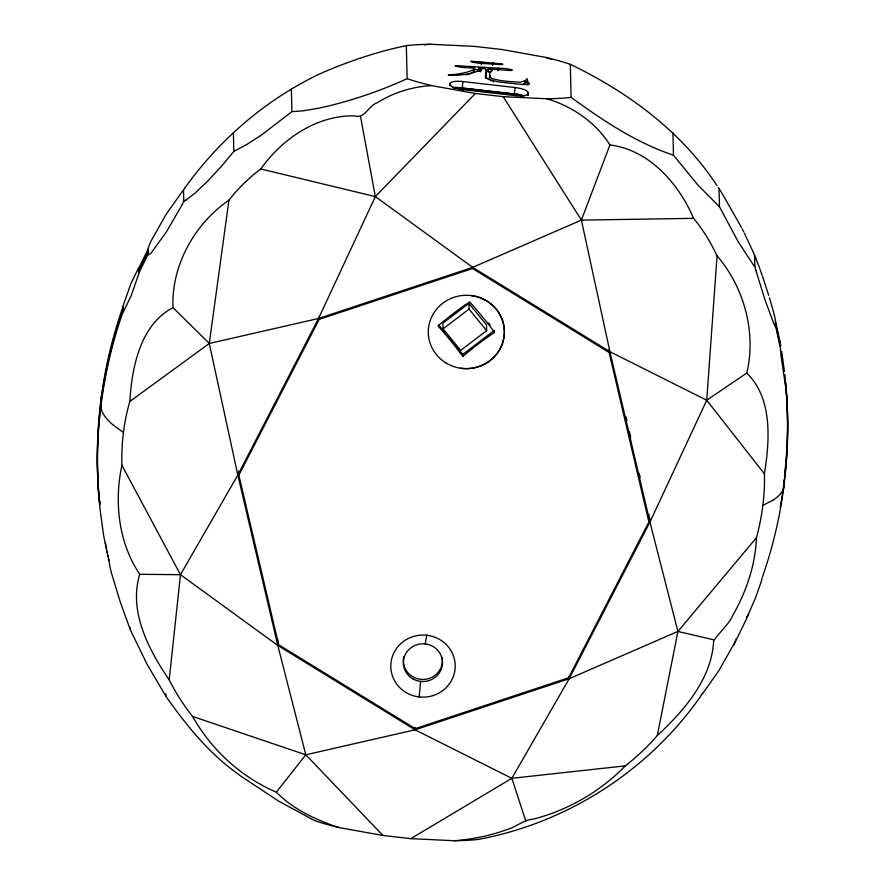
<?xml version="1.0" encoding="UTF-8"?>
<svg xmlns="http://www.w3.org/2000/svg" width="885" height="885" viewBox="0 0 885 885"><rect width="100%" height="100%" fill="white"/><g stroke="black" fill="none" stroke-linecap="round" stroke-linejoin="round"><path stroke-width="1.33" d="M764.408 473.818A161.026 106.82 -68.9 0 1 762.848 505.401A161.026 106.82 -68.9 0 1 756.454 537.693C755.436 564.807 746.442 591.257 733.145 614.743C728.831 624.688 718.952 632.565 713.664 640.917C711.728 678.994 684.094 710.655 657.301 735.568A144.742 83.699 -34.3 0 1 625.396 765.857L511.851 778.313L415.065 729.804L277.801 645.464L180.474 574.686L139.775 574.299C118.513 542.992 113.988 501.74 121.92 465.289A161.048 115.349 80.9 0 1 123.446 432.444A161.048 115.349 80.9 0 1 129.874 401.414C131.799 367.518 140.206 324.751 172.995 307.615L209.28 343.457L237.822 475.079L277.801 645.464L305.801 754.794L382.928 835.473L410.795 838.648L454.569 840.75L464.094 840.496A102.638 26.981 7.1 0 0 478.685 839.367C567.174 822.818 647.809 771.034 699.681 697.645M785.725 387.409L785.083 376.623M455.875 66.032A8.817 2.312 7.1 0 0 456.682 66.275L459.016 66.862A9.226 2.423 7.1 0 0 463.906 67.548L474.659 68.09L473.94 71.619L470.123 73.632M746.752 373.083C772.848 398.361 769.729 440.763 764.397 473.818L706.728 400.219L717.06 255.865C744.141 287.227 756.498 332.594 746.752 373.083L706.728 400.219L649.922 522.095L569.199 678.707L511.851 778.313L410.795 838.648M474.659 68.09L473.63 69.517L470.455 70.999A78.511 20.632 7.1 0 1 461.837 73.366M556.521 98.512L547.007 98.766L503.222 96.664L475.356 93.489L375.34 196.592L318.545 318.467L237.822 475.079L180.474 574.686L169.19 679.879C148.702 649.889 128.292 611.07 139.775 574.299M420.585 681.384L419.158 696.949M485.821 75.833L486.296 72.26A84.208 22.136 7.1 0 0 486.341 70.767L485.467 68.731L478.763 68.366L478.431 70.999L479.803 71.088M485.522 78.3L485.622 72.083M449.812 85.79L449.945 83.743L449.967 84.517M454.978 88.135A12.855 3.374 7.1 0 1 462.147 88.356L462.988 81.586L515.081 87.526A13.529 3.551 7.1 0 1 528.124 92.66M463.032 90.945L463.187 89.673A13.529 3.551 7.1 0 1 450.144 84.54M481.252 64.66L481.584 62.016L501.718 63.875A4.823 1.272 7.1 0 1 502.359 64.085L502.824 64.417L501.087 64.583A14.547 3.828 7.1 0 1 499.682 64.539L480.876 63.377A13.95 3.662 7.1 0 1 472.402 62.05M480.688 71.851L481.009 69.218L478.763 68.366M485.965 74.893L486.296 72.26M490.721 72.338L487.746 71.563L488.077 68.93L509.129 70.435A17.114 4.502 7.1 0 0 510.656 70.534L512.371 70.125A4.381 1.151 7.1 0 0 511.906 69.959A8.861 2.334 7.1 0 0 506.308 68.698L503.333 68.455A57.304 15.056 7.1 0 0 499.649 68.222L462.058 66.032A88.024 23.143 7.1 0 1 458.386 65.722L457.567 65.645A10.421 2.744 7.1 0 0 456.516 65.567L455.089 65.634L455.875 66.032M492.613 65.313L492.945 62.669M497.956 70.789L498.288 68.156M455.2 88.201A9.182 2.412 7.1 0 1 459.149 88.412L517.426 95.06A9.182 2.412 7.1 0 1 522.57 96.067L521.442 95.713A12.855 3.374 7.1 0 0 514.24 94.297L515.081 87.526M522.371 84.562C525.911 84.462 524.318 80.458 526.818 79.108A6.737 1.77 7.1 0 1 527.006 78.975M527.891 85.181L527.239 79.019M527.969 95.392L528.301 92.682L528.113 95.16M129.885 401.425L209.28 343.457L228.938 200.176A144.742 122.683 -57.9 0 1 260.821 168.946C282.005 138.956 316.83 115.061 354.62 115.869C364.697 119.442 368.58 105.204 377.375 102.704C393.537 92.471 412.399 86.752 431.46 85.579L475.356 93.489M425.254 643.937L426.78 634.965M785.703 387.387L781.024 355.847L779.873 341.013L780.824 345.847M657.301 735.568L677.921 631.436L649.922 522.095L609.931 351.721L581.39 220.1L503.222 96.664M761.509 580.704L761.753 579.653A8.905 0.918 -69.3 0 0 761.93 578.392M761.41 581.08L755.558 597.784L748.312 614.356M735.966 639.335L736.176 638.782M209.28 343.457L318.545 318.467L472.678 267.37L581.39 220.1L609.931 144.952C595.749 122.351 572.352 106.399 547.007 98.766M735.501 640.508L734.981 641.702A24.16 3.485 -59.5 0 1 733.897 644.081L718.952 670.509L703.376 692.612M748.621 614.467L733.897 644.833M138.746 268.155A8.828 0.907 -69.3 0 0 138.602 267.823L130.814 283.775L123.181 305.657A8.828 0.907 -69.3 0 0 123.07 306.619L123.192 311.498A8.828 0.907 -69.3 0 0 123.336 311.83L131.113 295.878L138.746 273.996A8.828 0.907 -69.3 0 0 138.856 273.034L138.746 268.166L148.072 249.249A15.51 2.235 -59.5 0 1 148.326 247.734L150.019 243.286A24.16 3.485 -59.5 0 1 151.114 240.919L166.059 214.491L181.635 192.388M138.801 270.6L148.138 251.683M138.856 273.034L148.193 254.128L148.072 249.249M489.892 75.059L489.261 78.4L491.263 80.978M181.945 205.066L166.48 231.815L151.401 252.645A24.16 3.485 -59.5 0 1 150.273 253.752L148.503 254.758A15.51 2.235 -59.5 0 1 148.193 254.128M648.716 515.07L648.893 521.984L568.579 677.799L415.209 728.643L278.631 644.722L238.85 475.19L319.164 319.363L319.098 316.609M647.82 517.083L649.081 514.639M748.179 614.61L747.438 615.938M185.319 187.355C219.403 139.786 265.423 100.105 318.169 74.628A101.122 25.61 -19.5 0 1 325.094 71.541C351.29 60.445 378.448 51.374 406.337 45.633L407.144 78.665C381.092 90.624 353.823 99.95 325.957 106.609A101.122 25.61 -19.5 0 1 318.987 108.136L303.422 110.791L291.906 111.654L261.075 135.316L246.472 144.675L233.839 151.379L221.228 166.557L207.433 181.381L194.811 193.373L185.629 200.353M747.194 616.325L746.475 617.155M169.234 679.879A144.742 89.296 44.8 0 0 192.62 716.474C211.25 749.761 241.24 777.13 276.341 792.186L305.801 754.794L415.065 729.804L569.199 678.707L677.921 631.436L756.443 537.693M625.374 765.835C600.329 791.566 567.86 810.306 533.08 819.222C523.489 819.753 516.375 826.977 507.315 829.444C490.401 835.739 472.535 839.245 454.569 840.75M525.048 83.135L526.841 81.586L527.294 83.544M525.38 80.502L520.291 82.239L507.901 81.387A105.171 27.645 7.1 0 1 504.373 80.989A38.166 10.034 7.1 0 1 499.97 80.402L492.569 78.776A6.084 1.593 7.1 0 1 491.275 78.145L489.825 76.508L489.56 74.594A77.393 20.344 7.1 0 1 489.682 73.886C489.493 71.298 495.18 70.313 490.489 69.539A19.912 5.233 7.1 0 0 488.066 68.93M460.134 352.794L462.877 356.478L467.214 352.794A71.287 15.156 -39.2 0 1 491.031 334.795L494.582 332.417L491.12 327.804A71.287 11.339 52.8 0 0 472.413 304.949L469.681 301.896L465.322 304.805M441.493 322.959L437.975 325.957L441.405 329.784A71.287 11.339 52.8 0 1 460.123 352.805M468.917 303.389L442.909 323.136L443.053 328.866L460.642 350.427L486.639 330.68L486.507 324.95L468.917 303.389L469.05 309.119L486.639 330.68M443.053 328.866L469.05 309.119M462.877 356.478L462.822 354.376L494.527 330.315M228.938 200.176C194.6 223.728 171.181 265.622 172.995 307.615M525.69 820.694L511.851 778.313M772.948 500.224L762.859 505.39M319.164 319.363L472.535 268.531L609.101 352.451L648.893 521.984M480.489 70.346L474.205 72.371A52.779 13.872 7.1 0 1 464.448 74.55M424.335 44.836L430.442 44.25L474.205 46.352L502.072 49.527L546.001 57.437L555.581 59.881A102.638 26.981 7.1 0 1 570.305 64.339C628.096 92.106 681.461 131.456 716.972 185.562M453.883 88.046L458.53 87.869A12.169 3.197 7.1 0 1 462.136 88.124M456.527 75.214L451.151 75.302A26.904 7.069 7.1 0 1 449.68 75.291A7.036 1.847 7.1 0 1 448.85 75.258L448.23 75.148L449.16 74.96A22.501 5.918 7.1 0 1 450.045 74.849L452.689 74.594A66.01 17.346 7.1 0 0 461.738 73.333M581.39 220.1L693.586 218.352A144.742 117.085 73.6 0 1 717.005 255.898M430.442 44.25L420.917 44.504A102.627 26.97 7.1 0 0 406.326 45.633M472.789 70.656L474.338 70.734M485.378 70.136L488.288 70.291M479.349 69.815L473.619 69.472M487.746 71.563L489.659 71.696M609.931 144.952C649.17 149.786 678.861 183.682 693.586 218.352M481.584 62.016L472.557 61.342A7.058 1.858 7.1 0 0 471.727 61.297L470.754 61.353L471.44 61.729A8.728 2.29 7.1 0 0 472.391 62.005L472.468 62.027M462.921 368.492L463.054 368.503A38.033 36.683 -1.4 0 0 504.096 336.267A38.033 36.683 -1.4 0 0 472.125 295.69L470.886 295.535M462.733 368.481L460.654 368.226M516.132 94.142L460.233 87.759A13.474 3.54 7.1 0 0 455.056 87.449M452.722 87.593A11.483 3.02 7.1 0 1 459.138 87.803L517.415 94.452A11.483 3.02 7.1 0 1 524.539 95.923M462.147 88.356L514.24 94.297M463.187 89.673L515.28 95.624A13.529 3.551 7.1 0 0 528.135 93.445M166.535 697.247C186.315 725.224 208.229 752.438 236.207 772.649A101.122 22.28 33.5 0 0 242.413 777.229L278.897 801.29L314.717 820.66A102.627 26.97 7.1 0 0 329.441 825.13L339.021 827.575L382.928 835.473M677.921 631.436L713.52 639.767M431.46 85.579L421.868 83.135A102.627 26.97 7.1 0 1 407.133 78.677M260.843 168.98L375.34 196.592L472.678 267.37L609.931 351.721L706.728 400.219M753.566 265.157L738.289 241.948L719.494 206.791L698.022 185.175L673.485 155.196C636.094 142.728 602.774 120.426 571.102 97.383A102.638 26.981 7.1 0 1 556.51 98.501M493.199 81.73L493.852 81.918M546.001 57.437L551.786 59.372M339.021 827.575C316.199 820.008 293.4 809.565 276.341 792.186M522.526 95.879L517.847 94.629A12.169 3.197 7.1 0 0 514.229 94.076M192.642 716.463L305.801 754.794M123.435 432.433L113.026 424.933M488.52 322.948L490.235 325.049M438.783 324.906L462.822 354.376M718.166 187.321L721.22 191.957M166.236 696.805L147.242 664.569L131.754 632.841M721.618 192.587L741.453 227.412M121.92 465.289L180.474 574.686M742.117 228.706L743.776 231.936M744.429 233.242L753.246 252.159M129.365 627.122L120.338 602.209L111.477 573.071A24.16 1.814 72.7 0 1 110.813 570.493L109.762 565.736A15.51 1.173 72.7 0 1 109.574 564.165L103.645 535.746L99.872 507.99L99.253 497.602L99.574 498.764M755.635 257.889L759.031 266.584M759.396 267.591L759.961 269.128M760.326 270.168L762.206 275.512M762.582 276.607L768.689 295.336M769.441 297.802L773.523 311.94A24.16 1.814 72.7 0 1 774.187 314.518L775.238 319.275A15.521 1.173 72.7 0 1 775.437 320.846L775.548 325.724L779.973 346.201M755.945 270.578L765.082 300.126L773.811 323.678A24.16 1.814 72.7 0 0 774.441 324.983L775.415 326.299A15.521 1.173 72.7 0 0 775.548 325.724M775.437 320.846L779.851 341.322M775.492 323.279L779.917 343.756M108.899 559.176L109.209 560.459M625.949 416.813L626.901 420.851M629.423 431.615L630.684 437.002M639.213 473.32L640.165 477.358M108.014 555.337L108.313 556.621M107.173 551.499L107.45 552.782M106.62 548.943L106.1 546.377M105.835 545.094L105.337 542.538M360.516 116.499L375.34 196.592M100.016 501.253L100.447 503.974M781.698 351.555L784.431 371.346M784.84 374.62L784.995 375.826M571.102 97.383L570.294 64.351M785.714 384.643A481.009 463.74 -1.4 0 1 784.132 481.484L784.21 483.918A481.009 463.729 -1.4 0 1 762.361 577.208M754.573 255.555L754.839 266.418M719.051 188.638L719.494 206.791M672.932 132.518L673.485 155.196M649.833 518.378L649.922 522.095M609.035 349.686L609.101 352.451M569.144 676.228L569.199 678.707M517.415 94.452L517.426 95.06M513.787 94.031L513.82 94.651M486.042 90.878L486.053 91.487M485.942 90.867L485.965 91.476M462.755 88.212L462.755 88.821M459.138 87.803L459.149 88.412M415.01 727.326L415.065 729.804M291.353 88.976L291.906 111.654M277.658 639.258L277.801 645.464M233.397 133.226L233.839 151.379M238.751 471.052L238.85 475.19M237.766 472.601L237.822 475.079M165.882 693.707L165.949 696.362M130.372 627.454L130.427 629.445M123.059 306.608A481.009 463.74 -1.4 0 0 100.813 401.082L100.901 405.961A481.009 463.74 -1.4 0 0 99.341 502.78M183.361 190.507A28.287 5.155 -49.1 0 1 185.175 187.454M181.646 192.344A26.373 3.828 -59.6 0 1 183.527 190.352L183.77 201.249A28.287 5.166 -49.1 0 0 185.717 200.231M754.606 255.677A25.731 1.903 72.6 0 1 755.679 258.055M753.4 252.369A28.287 3.396 62.5 0 1 754.728 255.776M785.659 382.209A481.009 463.74 -1.4 0 1 784.497 475.566M783.922 480.201A481.009 463.74 -1.4 0 1 783.623 482.513M100.702 401.071A195.64 51.418 7.1 0 1 102.029 395.064M99.22 497.912A481.009 463.74 -1.4 0 1 100.813 401.082M99.286 500.346A481.009 463.74 -1.4 0 1 100.868 403.516A481.009 463.74 -1.4 0 1 123.115 309.053M784.132 481.484A481.009 463.74 -1.4 0 1 780.205 507.127M183.737 201.293A26.373 3.761 -59.5 0 1 181.912 205.099M100.934 405.961A481.009 463.74 -1.4 0 1 123.17 311.487M755.89 270.467A25.731 2.002 72.6 0 1 754.772 266.263A28.287 3.418 62.5 0 1 753.478 264.958M785.78 387.088A481.009 463.74 -1.4 0 1 784.187 483.918M784.298 483.929A195.64 51.418 7.1 0 1 772.893 500.213M113.092 424.933A195.64 51.418 7.1 0 1 100.824 405.949M131.599 632.642A28.287 3.396 62.5 0 1 130.272 629.224M130.449 629.534A26.373 2.013 72.8 0 1 129.387 627.211M703.409 692.524A25.731 3.673 -59.3 0 1 701.528 694.548M701.628 694.493A28.287 5.155 -49.1 0 1 699.825 697.546M450.133 83.754A13.529 3.551 7.1 0 1 462.977 81.531M517.382 94.297A13.474 3.54 7.1 0 1 521.276 95.005M470.046 73.621A77.305 20.322 7.1 0 1 466.373 74.827M481.617 69.882A7.711 2.024 7.1 0 1 480.455 70.346M481.064 69.207A2.367 0.62 7.1 0 1 481.551 69.871M527.626 80.9A51.584 13.563 7.1 0 0 527.825 81.796L529.595 83.898L527.703 84.495A4.989 1.316 7.1 0 1 527.006 84.54L522.637 84.429A53.166 13.972 7.1 0 1 519.019 84.175L499.085 82.017L489.051 79.539A9.768 2.566 7.1 0 1 487.381 78.599M464.371 74.528A51.418 13.518 7.1 0 1 456.549 75.225M487.336 78.599A25.322 6.66 7.1 0 1 485.865 75.844M442.179 657.566A19.558 18.862 -1.4 0 1 422.377 679.437A19.558 18.862 -1.4 0 1 403.737 656.703M441.504 322.959A71.287 15.156 -39.2 0 1 465.3 304.849M406.082 692.557A32.214 31.052 -1.4 0 0 455.2 666.969A32.214 31.052 -1.4 0 0 407.731 638.793A32.214 31.052 -1.4 0 0 406.082 692.557M412.797 678.806A19.558 18.862 -1.4 0 0 442.478 663.009A19.558 18.862 -1.4 0 0 413.494 646.15A19.558 18.862 -1.4 0 0 412.797 678.806M446.294 363.16A38.044 36.672 -1.4 0 0 504.361 333.059A38.044 36.672 -1.4 0 0 448.374 299.661A38.044 36.672 -1.4 0 0 446.294 363.16"/></g></svg>
